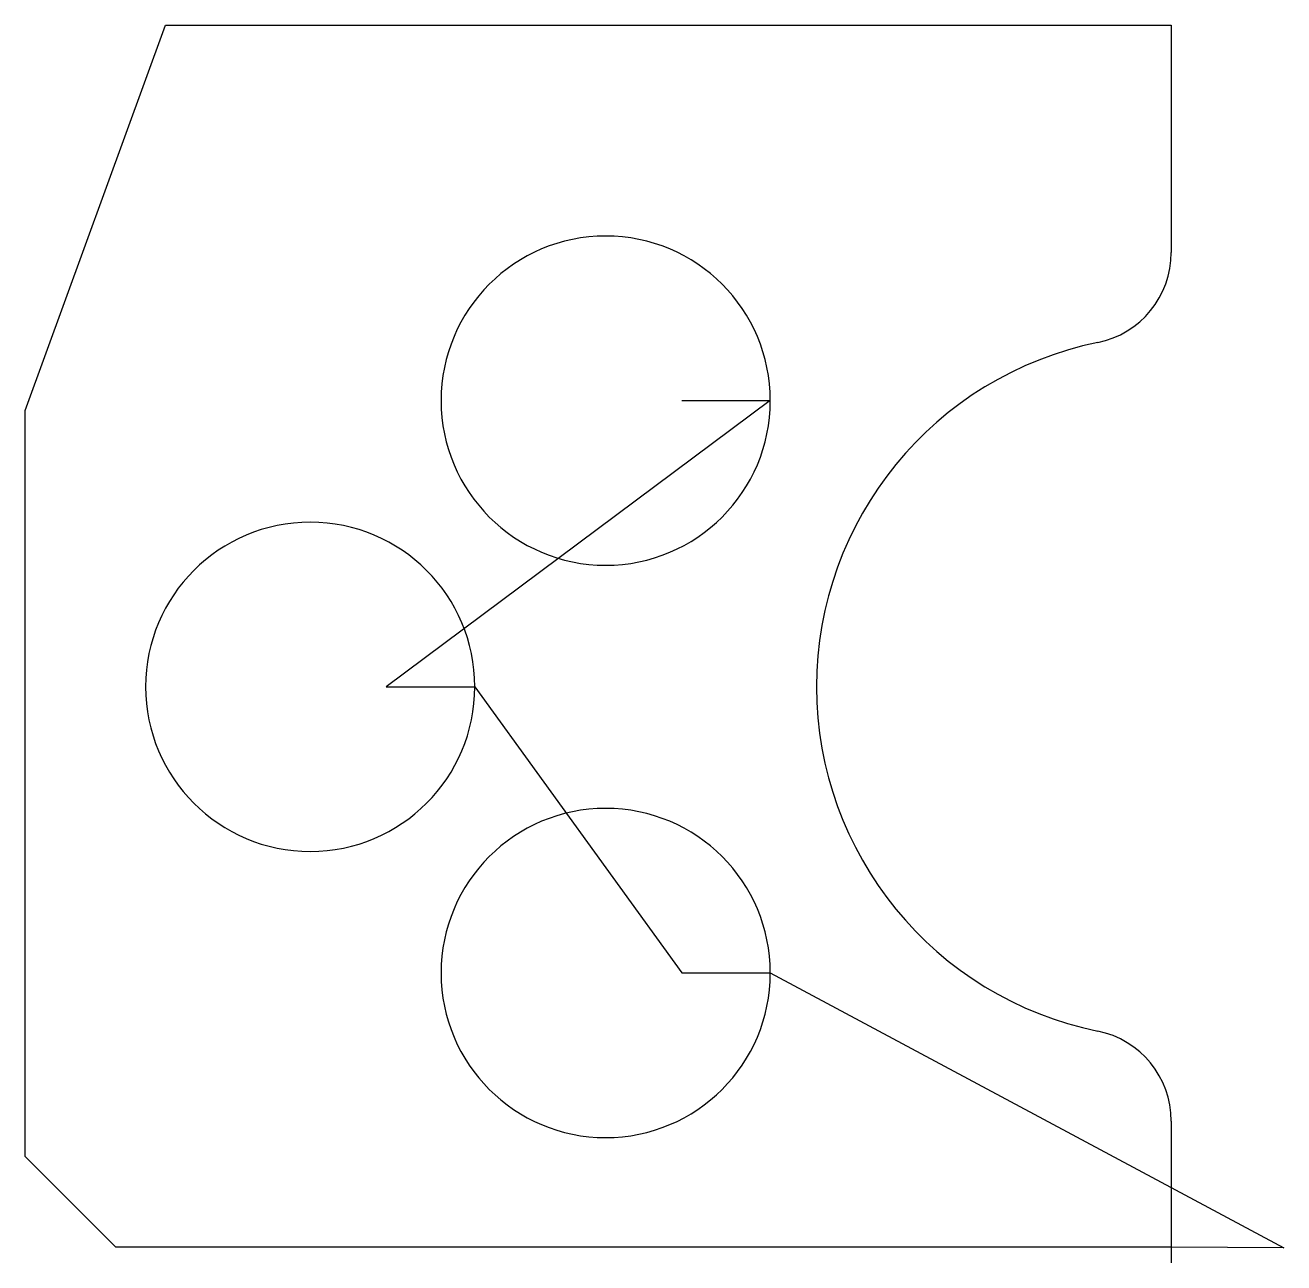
# Model space of a CAD drawing. Header units: metres. Extents: x 19 to 516, y 56 to 545.
import ezdxf

# ---------------------------------------------------------------- set-up
doc = ezdxf.new("R2010")
doc.units = ezdxf.units.M

msp = doc.modelspace()

# ---------------------------------------------------------------- linework, layer by layer
at = {"layer": 'TOOL_0'}
for p, q in [((18.827, 392.618), (74.201, 544.758)), ((74.201, 544.758), (471.327, 544.758)), ((471.327, 544.758), (471.327, 454.972)), ((18.827, 97.99), (18.827, 392.618)), ((313.047, 396.508), (161.377, 283.508)), ((278.047, 396.508), (313.047, 396.508)), ((161.377, 283.508), (196.377, 283.508)), ((196.377, 283.508), (278.047, 170.508)), ((278.047, 170.508), (313.047, 170.508)), ((313.047, 170.508), (515.801, 62.004)), ((471.327, 112.043), (471.327, 62.257)), ((54.559, 62.258), (18.827, 97.99)), ((471.327, 62.258), (54.559, 62.258)), ((471.327, 62.257), (471.314, 56.053)), ((515.801, 62.004), (471.327, 62.258))]:
    msp.add_line(p, q, dxfattribs=at)
for centre, radius, start, end in [((248.047, 396.508), 65, 0, 180), ((435.077, 454.972), 36.25, 281.53683, 0), ((470.077, 283.507), 138.75, 101.53693, 258.46298), ((248.047, 396.508), 65, 180, 0), ((131.377, 283.508), 65, 0, 180), ((131.377, 283.508), 65, 180, 0), ((248.047, 170.508), 65, 0, 180), ((248.047, 170.508), 65, 180, 0), ((435.077, 112.043), 36.25, 0, 78.46317)]:
    msp.add_arc(centre, radius, start, end, dxfattribs=at)

doc.saveas('drawing.dxf')
